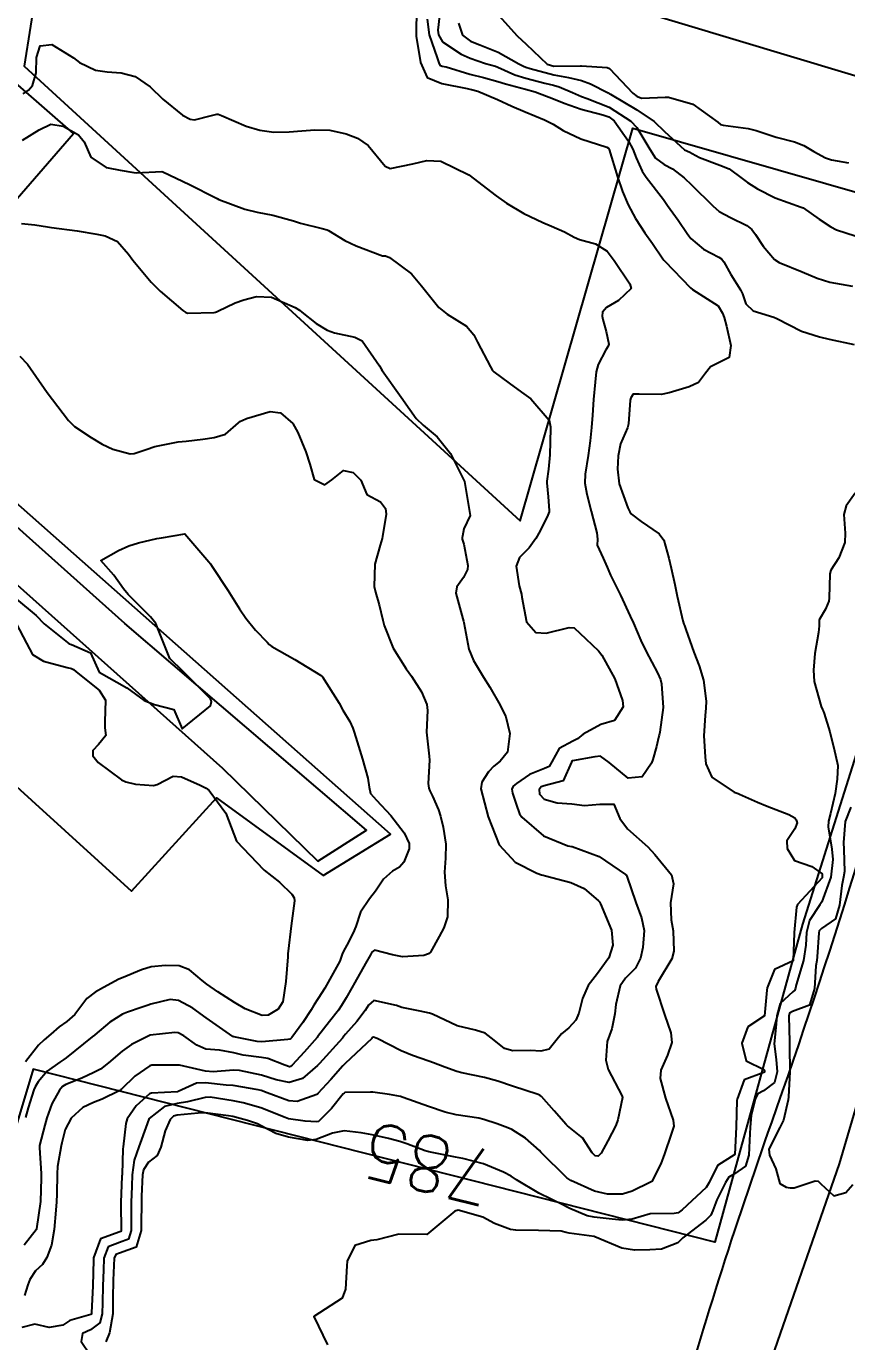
# Model space of a CAD drawing. Header units: metres. Extents: x 318500 to 325275, y 7408834 to 7428799.
# Drawn here: x 321370.7 to 321429.5, y 7423965.2 to 7424059.5 of the extents above; entities that cross this region are included whole.
import ezdxf
from ezdxf.enums import TextEntityAlignment as Align

# ---------------------------------------------------------------- set-up
doc = ezdxf.new("R2010")
doc.units = ezdxf.units.M
doc.header["$MEASUREMENT"] = 0
for name, color, linetype in [('Cotas', 45, 'Continuous'), ('Curvas de Nivel 1m', 11, 'Continuous'), ('Curvas de Nivel 5m', 15, 'Continuous'), ('Edificações', 30, 'Continuous'), ('Vias Primárias', 230, 'Continuous')]:
    doc.layers.add(name, color=color, linetype=linetype)
doc.styles.add('Style-STANDARD', font='STANDARD.shx')

msp = doc.modelspace()

# ---------------------------------------------------------------- linework, layer by layer
at = {"layer": 'Curvas de Nivel 1m', "flags": 128}
for points, elevation in [([(321400.346, 7424060.923), (321400.158, 7424059.273), (321400.201, 7424058.924), (321400.493, 7424058.422), (321401.835, 7424057.551), (321402.475, 7424057.261), (321403.564, 7424056.884), (321404.285, 7424056.69), (321404.468, 7424056.624), (321405.683, 7424056.073), (321406.46, 7424055.826), (321407.822, 7424055.461), (321408.455, 7424055.313), (321408.853, 7424055.213), (321409.803, 7424054.8), (321410.446, 7424054.507), (321410.856, 7424054.372), (321412.435, 7424053.752), (321413.987, 7424052.744), (321414.413, 7424052.294), (321415.352, 7424050.726), (321415.759, 7424050.095), (321416.379, 7424049.622), (321416.991, 7424049.316), (321417.829, 7424048.688), (321418.362, 7424048.157), (321419.862, 7424046.665), (321420.334, 7424046.275), (321421.14, 7424045.836), (321422.319, 7424045.255), (321422.662, 7424044.972), (321422.921, 7424044.621), (321423.477, 7424043.782), (321424.293, 7424042.832), (321424.632, 7424042.597), (321426.28, 7424041.936), (321427.343, 7424041.495), (321428.27, 7424041.193), (321429.887, 7424040.904)], 783), ([(321399.402, 7424060.051), (321399.531, 7424058.935), (321400.12, 7424057.281), (321400.233, 7424056.924), (321400.306, 7424056.76), (321400.468, 7424056.694), (321400.753, 7424056.631), (321402.462, 7424056.117), (321403.439, 7424055.864), (321404.457, 7424055.596), (321405.018, 7424055.424), (321406.452, 7424055.037), (321407.145, 7424054.833), (321408.443, 7424054.338), (321409.211, 7424054.036), (321410.432, 7424053.601), (321411.989, 7424053.204), (321412.424, 7424053.05), (321412.805, 7424052.756), (321413.838, 7424051.306), (321414.148, 7424050.742), (321414.384, 7424050.102), (321414.804, 7424049.163), (321415.105, 7424048.729), (321416.346, 7424047.116), (321416.633, 7424046.706), (321417.377, 7424045.642), (321418.037, 7424044.684), (321418.151, 7424044.525), (321418.307, 7424044.332), (321419.2, 7424043.572), (321420.293, 7424042.989), (321420.499, 7424042.863), (321420.668, 7424042.654), (321421.169, 7424041.754), (321421.863, 7424040.636), (321421.99, 7424040.366), (321422.25, 7424039.653), (321422.755, 7424039.133), (321424.241, 7424038.688), (321424.459, 7424038.598), (321426.227, 7424037.695), (321427.511, 7424037.27), (321428.218, 7424037.11), (321430.005, 7424036.731)], 784), ([(321401.646, 7424059.776), (321401.929, 7424058.906), (321402.494, 7424058.468), (321403.165, 7424058.215), (321404.482, 7424057.691), (321405.97, 7424056.848), (321406.3, 7424056.674), (321406.468, 7424056.619), (321406.779, 7424056.524), (321408.463, 7424056.071), (321409.531, 7424055.874), (321410.459, 7424055.658), (321411.102, 7424055.426), (321412.37, 7424054.761), (321412.449, 7424054.718), (321412.537, 7424054.671), (321414.432, 7424053.549), (321415.66, 7424052.721), (321416.409, 7424051.999), (321417.84, 7424050.688), (321418.214, 7424050.509), (321418.387, 7424050.423), (321418.924, 7424050.135), (321420.379, 7424049.587), (321421.053, 7424049.326), (321421.979, 7424048.636), (321422.366, 7424048.344), (321423.082, 7424047.896), (321424.35, 7424047.246), (321426.211, 7424046.581), (321426.339, 7424046.517), (321427.491, 7424045.722), (321428.326, 7424045.159), (321428.741, 7424044.961), (321430.066, 7424044.524)], 782), ([(321404.522, 7424060.309), (321405.842, 7424058.85), (321406.491, 7424058.258), (321407.998, 7424056.825), (321408.469, 7424056.686), (321410.382, 7424056.704), (321410.469, 7424056.707), (321412.298, 7424056.592), (321412.467, 7424056.509), (321414.143, 7424054.743), (321414.447, 7424054.519), (321414.782, 7424054.398), (321416.446, 7424054.454), (321416.695, 7424054.458), (321418.439, 7424053.964), (321420.22, 7424052.662), (321420.418, 7424052.512), (321420.613, 7424052.461), (321422.414, 7424052.215), (321422.968, 7424052.065), (321424.405, 7424051.602), (321425.732, 7424051.254), (321426.396, 7424050.994), (321427.124, 7424050.569), (321427.951, 7424050.122), (321428.384, 7424049.98), (321429.599, 7424049.749)], 781), ([(321370.441, 7424054.696), (321370.805, 7424054.954), (321371.093, 7424055.31), (321371.358, 7424056.205), (321371.377, 7424057.306), (321371.647, 7424058.138), (321372.484, 7424058.24), (321374.034, 7424057.274), (321374.467, 7424056.939), (321375.617, 7424056.408), (321376.46, 7424056.27), (321377.448, 7424056.214), (321378.457, 7424055.949), (321379.533, 7424055.199), (321380.437, 7424054.33), (321381.862, 7424053.168), (321382.416, 7424052.881), (321382.722, 7424052.848), (321383.945, 7424053.145), (321384.315, 7424053.248), (321384.422, 7424053.241), (321384.645, 7424053.137), (321386.409, 7424052.388), (321387.397, 7424052.104), (321388.403, 7424051.964), (321389.504, 7424051.969), (321390.405, 7424052.04), (321391.33, 7424052.122), (321392.406, 7424052.097), (321393.588, 7424051.827), (321394.398, 7424051.522), (321395.161, 7424050.992), (321396.375, 7424049.513), (321396.742, 7424049.343), (321398.377, 7424049.675), (321399.361, 7424049.917), (321400.379, 7424049.861), (321402.37, 7424048.9), (321404.348, 7424047.388), (321405.078, 7424046.859), (321406.329, 7424046.109), (321407.674, 7424045.472), (321408.316, 7424045.221), (321409.248, 7424044.806), (321409.922, 7424044.412), (321410.305, 7424044.246), (321411.464, 7424043.935), (321412.297, 7424043.412), (321412.795, 7424042.755), (321413.932, 7424041.077), (321414.012, 7424040.742), (321413.119, 7424039.884), (321412.239, 7424039.37), (321411.956, 7424039.043), (321411.935, 7424038.764), (321411.984, 7424038.52), (321412.219, 7424037.661), (321412.414, 7424036.758), (321412.362, 7424036.604), (321412.204, 7424036.347), (321411.652, 7424035.304), (321411.5, 7424034.77), (321411.427, 7424034.025), (321411.312, 7424032.773), (321411.251, 7424031.665), (321411.186, 7424030.774), (321411.071, 7424029.82), (321410.937, 7424028.777), (321410.73, 7424027.424), (321410.706, 7424026.781), (321410.845, 7424026.002), (321411.148, 7424024.774), (321411.561, 7424023.233), (321411.601, 7424022.766), (321411.592, 7424022.343), (321412.006, 7424021.407), (321412.304, 7424020.757), (321412.545, 7424020.201), (321413.25, 7424018.747), (321413.948, 7424017.248), (321414.175, 7424016.736), (321414.712, 7424015.513), (321415.093, 7424014.722), (321415.897, 7424013.181), (321416.109, 7424012.707), (321416.185, 7424012.406), (321416.302, 7424010.703), (321416.071, 7424008.935), (321416.016, 7424008.707), (321415.984, 7424008.562), (321415.828, 7424007.909), (321415.562, 7424006.966), (321415.468, 7424006.713), (321414.795, 7424005.72), (321413.794, 7424005.636), (321412.452, 7424006.75), (321411.817, 7424007.216), (321411.419, 7424007.163), (321409.811, 7424006.871), (321409.755, 7424006.846), (321409.734, 7424006.791), (321409.132, 7424005.454), (321407.784, 7424005.075), (321407.578, 7424005.018), (321407.417, 7424004.815), (321407.458, 7424004.496), (321407.773, 7424004.124), (321408.703, 7424003.868), (321409.77, 7424003.798), (321410.663, 7424003.671), (321411.77, 7424003.781), (321412.784, 7424003.759), (321413.206, 7424002.738), (321413.749, 7424001.992), (321415.206, 7424000.715), (321415.722, 7424000.171), (321416.917, 7423998.692), (321417.058, 7423998.054), (321416.845, 7423996.693), (321416.888, 7423995.466), (321417.017, 7423994.689), (321417.084, 7423993.232), (321416.925, 7423992.69), (321415.947, 7423991.049), (321415.786, 7423990.707), (321415.81, 7423990.494), (321416.41, 7423988.697), (321416.869, 7423987.371), (321416.928, 7423986.689), (321416.619, 7423985.782), (321416.151, 7423984.701), (321416.106, 7423984.106), (321416.473, 7423982.695), (321417.028, 7423981.125), (321417.068, 7423980.686), (321416.875, 7423980.11), (321416.402, 7423978.696), (321416.151, 7423977.978), (321415.491, 7423976.709), (321415.409, 7423976.657), (321414.099, 7423976.024), (321413.396, 7423975.811), (321412.333, 7423975.809), (321411.399, 7423976.027), (321409.681, 7423976.786), (321409.413, 7423976.976), (321407.553, 7423978.809), (321407.441, 7423978.927), (321406.439, 7423979.814), (321405.456, 7423980.442), (321405.181, 7423980.568), (321404.41, 7423980.856), (321403.465, 7423981.172), (321403.09, 7423981.249), (321401.469, 7423981.498), (321400.676, 7423981.698), (321399.478, 7423982.097), (321397.685, 7423982.749), (321397.488, 7423982.806), (321396.696, 7423982.958), (321395.492, 7423983.13), (321395.334, 7423983.13), (321393.491, 7423983.092), (321393.433, 7423983.059), (321393.384, 7423983.002), (321392.54, 7423981.948), (321391.596, 7423981.028), (321391.46, 7423980.982), (321390.654, 7423981.038), (321389.462, 7423981.214), (321389.225, 7423981.293), (321387.474, 7423982.006), (321386.212, 7423982.366), (321385.481, 7423982.507), (321383.845, 7423982.766), (321383.484, 7423982.746), (321382.211, 7423982.417), (321381.477, 7423982.312), (321380.556, 7423982.092), (321379.461, 7423981.229), (321379.442, 7423981.209), (321379.43, 7423981.19), (321378.908, 7423979.732), (321378.716, 7423979.197), (321378.389, 7423978.237), (321378.245, 7423977.202), (321378.22, 7423976.38), (321378.179, 7423975.202), (321378.167, 7423974.407), (321378.178, 7423973.202), (321377.982, 7423972.572), (321377.347, 7423972.336), (321376.524, 7423972.04), (321376.219, 7423971.227), (321376.185, 7423970.359), (321376.15, 7423969.227), (321376.11, 7423968.05), (321376.096, 7423967.228), (321375.928, 7423966.572), (321375.263, 7423966.091), (321374.693, 7423965.811), (321374.589, 7423965.247), (321375.236, 7423964.286)], 786), ([(321370.391, 7424051.381), (321371.574, 7424052.131), (321372.408, 7424052.522), (321373.294, 7424052.394), (321374.397, 7424051.765), (321374.807, 7424051.264), (321375.285, 7424050.163), (321376.372, 7424049.43), (321376.526, 7424049.393), (321377.377, 7424049.225), (321378.368, 7424049.058), (321378.528, 7424049.048), (321380.369, 7424049.125), (321380.45, 7424049.108), (321382.356, 7424048.202), (321384.238, 7424047.235), (321384.341, 7424047.187), (321384.466, 7424047.129), (321386.33, 7424046.438), (321387.211, 7424046.213), (321388.324, 7424045.996), (321389.8, 7424045.583), (321390.316, 7424045.429), (321391.864, 7424045.037), (321392.217, 7424044.938), (321392.309, 7424044.896), (321393.482, 7424044.193), (321394.298, 7424043.807), (321396.182, 7424043.091), (321396.291, 7424043.078), (321396.395, 7424043.083), (321396.687, 7424042.974), (321398.273, 7424041.8), (321398.995, 7424040.939), (321400.237, 7424039.386), (321400.835, 7424038.914), (321402.221, 7424038.037), (321402.736, 7424037.413), (321403.008, 7424036.888), (321403.94, 7424035.117), (321404.088, 7424034.871), (321404.179, 7424034.776), (321405.272, 7424033.959), (321406.165, 7424033.315), (321406.817, 7424032.833), (321408.137, 7424031.311), (321408.24, 7424030.818), (321408.246, 7424030.7), (321408.181, 7424028.819), (321408.09, 7424027.781), (321407.978, 7424026.925), (321407.978, 7424026.821), (321408.065, 7424025.794), (321408.144, 7424024.819), (321408.14, 7424024.727), (321408.045, 7424024.5), (321407.488, 7424023.366), (321407.195, 7424022.828), (321406.699, 7424022.148), (321406.006, 7424021.449), (321405.784, 7424020.843), (321405.979, 7424019.421), (321406.152, 7424018.838), (321406.191, 7424018.613), (321406.523, 7424016.834), (321407.187, 7424016.082), (321407.932, 7424016.035), (321409.579, 7424016.437), (321409.936, 7424016.409), (321410.768, 7424015.617), (321411.673, 7424014.764), (321411.915, 7424014.459), (321412.858, 7424012.75), (321413.407, 7424011.205), (321413.442, 7424010.744), (321412.82, 7424009.781), (321411.847, 7424009.48), (321410.572, 7424008.779), (321410.173, 7424008.447), (321409.833, 7424008.299), (321408.862, 7424007.762), (321408.336, 7424006.805), (321408.145, 7424006.466), (321407.803, 7424006.317), (321406.72, 7424005.902), (321405.786, 7424005.242), (321405.569, 7424005.057), (321405.472, 7424004.845), (321405.502, 7424004.569), (321405.769, 7424003.767), (321406.013, 7424003.087), (321406.173, 7424002.834), (321407.74, 7424001.5), (321409.477, 7424000.793), (321409.729, 7424000.741), (321409.792, 7424000.726), (321411.719, 7424000.017), (321413.623, 7423998.731), (321413.661, 7423998.692), (321413.699, 7423998.597), (321414.355, 7423996.723), (321414.755, 7423995.628), (321414.944, 7423994.717), (321414.866, 7423993.483), (321414.698, 7423992.719), (321414.322, 7423992.014), (321413.606, 7423991.292), (321413.226, 7423990.736), (321412.924, 7423989.396), (321412.855, 7423988.741), (321412.635, 7423987.663), (321412.299, 7423986.749), (321412.193, 7423985.416), (321412.371, 7423984.747), (321413.353, 7423982.871), (321413.397, 7423982.731), (321413.06, 7423981.142), (321412.911, 7423980.738), (321412.336, 7423979.634), (321411.871, 7423978.754), (321411.662, 7423978.531), (321411.437, 7423978.563), (321411.232, 7423978.763), (321410.518, 7423979.842), (321409.459, 7423980.697), (321409.355, 7423980.791), (321408.496, 7423981.778), (321407.592, 7423982.809), (321407.491, 7423982.889), (321407.36, 7423982.944), (321405.501, 7423983.553), (321404.457, 7423983.904), (321403.51, 7423984.181), (321401.886, 7423984.514), (321401.516, 7423984.602), (321400.662, 7423984.903), (321399.837, 7423985.229), (321399.524, 7423985.348), (321398.343, 7423985.753), (321397.531, 7423986.084), (321395.816, 7423986.967), (321395.541, 7423987.062), (321395.482, 7423987.03), (321395.425, 7423986.972), (321393.522, 7423985.17), (321393.353, 7423985.002), (321392.482, 7423984.039), (321391.564, 7423983.029), (321391.53, 7423982.989), (321391.489, 7423982.959), (321390.075, 7423982.45), (321389.482, 7423982.499), (321387.935, 7423983.073), (321387.492, 7423983.238), (321387.286, 7423983.29), (321385.497, 7423983.587), (321384.987, 7423983.626), (321383.5, 7423983.782), (321382.864, 7423983.776), (321381.554, 7423983.159), (321381.512, 7423983.137), (321381.49, 7423983.137), (321379.621, 7423983.055), (321379.487, 7423983.012), (321378.537, 7423982.137), (321377.897, 7423981.206), (321377.795, 7423980.868), (321377.597, 7423979.208), (321377.587, 7423979.059), (321377.521, 7423977.209), (321377.516, 7423977.102), (321377.441, 7423975.209), (321377.439, 7423975.149), (321377.468, 7423973.209), (321377.441, 7423973.127), (321377.358, 7423973.096), (321375.983, 7423972.598), (321375.474, 7423971.238), (321375.466, 7423971.099), (321375.419, 7423969.238), (321375.333, 7423967.292), (321375.332, 7423967.239), (321375.322, 7423967.197), (321375.279, 7423967.172), (321373.774, 7423966.753), (321373.267, 7423966.408), (321372.29, 7423966.25), (321371.268, 7423966.48), (321370.332, 7423966.236)], 787), ([(321370.311, 7424045.411), (321371.274, 7424045.306), (321372.185, 7424045.168), (321372.309, 7424045.152), (321372.469, 7424045.128), (321374.306, 7424044.87), (321375.702, 7424044.647), (321376.303, 7424044.523), (321377.192, 7424044.12), (321377.982, 7424043.215), (321378.284, 7424042.783), (321379.611, 7424041.196), (321380.25, 7424040.543), (321381.872, 7424039.165), (321382.084, 7424039.018), (321382.228, 7424038.974), (321384.127, 7424039.03), (321384.229, 7424039.053), (321384.283, 7424039.076), (321384.388, 7424039.128), (321385.639, 7424039.716), (321386.242, 7424039.919), (321387.167, 7424040.176), (321388.246, 7424040.119), (321389.92, 7424039.37), (321390.232, 7424039.187), (321390.414, 7424039.048), (321391.428, 7424038.244), (321392.217, 7424037.752), (321392.756, 7424037.563), (321394.212, 7424037.248), (321394.731, 7424036.995), (321395.966, 7424035.2), (321396.093, 7424034.981), (321396.178, 7424034.855), (321397.529, 7424032.956), (321398.141, 7424032.066), (321398.605, 7424031.413), (321399.109, 7424030.935), (321400.118, 7424030.103), (321401.06, 7424028.91), (321402.08, 7424026.9), (321402.413, 7424024.886), (321402.467, 7424024.462), (321402.029, 7424023.521), (321401.922, 7424022.991), (321401.905, 7424022.892), (321401.909, 7424022.782), (321402.015, 7424022.405), (321402.321, 7424020.887), (321402.287, 7424020.595), (321401.987, 7424020.029), (321401.51, 7424019.364), (321401.44, 7424018.898), (321401.943, 7424017.066), (321401.998, 7424016.889), (321402.022, 7424016.807), (321402.381, 7424014.885), (321402.715, 7424014.075), (321403.443, 7424012.874), (321403.879, 7424012.165), (321404.631, 7424010.858), (321405.034, 7424010.035), (321405.315, 7424008.848), (321405.162, 7424007.508), (321404.63, 7424006.858), (321404.172, 7424006.497), (321403.798, 7424006.096), (321403.321, 7424005.34), (321403.248, 7424004.875), (321403.76, 7424002.87), (321404.567, 7424000.857), (321405.712, 7423999.614), (321407.256, 7423998.817), (321407.582, 7423998.695), (321407.699, 7423998.669), (321407.874, 7423998.633), (321409.694, 7423998.146), (321410.64, 7423997.726), (321411.681, 7423996.85), (321411.718, 7423996.797), (321411.739, 7423996.759), (321411.809, 7423996.627), (321412.603, 7423994.746), (321412.713, 7423993.665), (321412.416, 7423992.748), (321411.609, 7423991.638), (321410.936, 7423990.77), (321410.53, 7423989.832), (321410.266, 7423988.78), (321410.051, 7423988.294), (321409.554, 7423987.732), (321409.034, 7423987.309), (321408.629, 7423986.799), (321408.135, 7423986.203), (321407.533, 7423986.067), (321406.812, 7423986.1), (321405.532, 7423986.087), (321404.934, 7423986.249), (321404.206, 7423986.86), (321403.547, 7423987.34), (321402.862, 7423987.565), (321401.555, 7423987.888), (321399.772, 7423988.712), (321399.568, 7423988.796), (321398.903, 7423988.93), (321397.574, 7423989.202), (321397.203, 7423989.326), (321395.581, 7423989.696), (321395.196, 7423989.356), (321394.96, 7423988.979), (321394.358, 7423988.188), (321393.544, 7423987.271), (321393.417, 7423987.126), (321393.314, 7423987.003), (321391.682, 7423985.188), (321391.539, 7423985.03), (321390.449, 7423984.098), (321389.502, 7423983.825), (321388.564, 7423984.004), (321387.509, 7423984.334), (321385.931, 7423984.686), (321385.514, 7423984.705), (321384.054, 7423984.582), (321383.512, 7423984.628), (321381.628, 7423985.049), (321381.519, 7423985.066), (321379.659, 7423985.047), (321379.517, 7423985.01), (321378.441, 7423984.266), (321377.492, 7423983.332), (321377.427, 7423983.275), (321377.311, 7423983.213), (321376.099, 7423982.612), (321375.477, 7423982.379), (321374.711, 7423982.012), (321373.87, 7423981.264), (321373.452, 7423980.436), (321373.215, 7423979.5), (321373.164, 7423979.273), (321372.897, 7423977.796), (321372.865, 7423977.275), (321372.855, 7423975.801), (321372.824, 7423975.268), (321372.765, 7423974.66), (321372.65, 7423973.271), (321372.456, 7423972.161), (321372.126, 7423971.278), (321371.829, 7423970.776), (321371.315, 7423970.307), (321370.913, 7423969.688), (321370.771, 7423969.298), (321370.522, 7423968.531)], 788), ([(321370.189, 7424035.903), (321370.751, 7424035.311), (321372.15, 7424033.29), (321373.671, 7424031.275), (321374.124, 7424030.855), (321375.305, 7424030.059), (321376.105, 7424029.571), (321376.858, 7424029.229), (321378.095, 7424028.895), (321378.389, 7424028.914), (321379.253, 7424029.198), (321379.881, 7424029.415), (321380.104, 7424029.468), (321381.532, 7424029.745), (321382.11, 7424029.808), (321383.32, 7424029.933), (321384.114, 7424030.056), (321384.948, 7424030.291), (321385.87, 7424031.113), (321386.012, 7424031.23), (321386.132, 7424031.29), (321386.44, 7424031.412), (321388.138, 7424031.923), (321388.891, 7424031.822), (321389.755, 7424031.056), (321390.121, 7424030.418), (321390.705, 7424029.044), (321390.983, 7424028.145), (321391.298, 7424027.038), (321392.066, 7424026.665), (321392.563, 7424027.023), (321393.387, 7424027.704), (321394.078, 7424027.551), (321394.65, 7424026.991), (321395.059, 7424025.984), (321396.055, 7424025.458), (321396.415, 7424024.966), (321396.451, 7424024.559), (321396.19, 7424022.968), (321396.159, 7424022.828), (321396.014, 7424022.33), (321395.635, 7424020.975), (321395.584, 7424019.368), (321395.687, 7424018.974), (321395.957, 7424018.071), (321396.219, 7424016.967), (321396.316, 7424016.587), (321396.945, 7424014.96), (321397.898, 7424013.462), (321398.276, 7424012.944), (321398.986, 7424011.82), (321399.379, 7424010.927), (321399.407, 7424010.478), (321399.336, 7424008.928), (321399.537, 7424007.202), (321399.561, 7424006.924), (321399.468, 7424005.241), (321399.512, 7424004.924), (321399.587, 7424004.732), (321399.774, 7424004.342), (321400.212, 7424003.361), (321400.355, 7424002.911), (321400.536, 7424002.121), (321400.735, 7424000.905), (321400.713, 7423999.907), (321400.626, 7423998.906), (321400.705, 7423997.92), (321400.881, 7423996.902), (321400.86, 7423995.704), (321400.583, 7423994.906), (321400.263, 7423994.289), (321399.624, 7423993.16), (321399.499, 7423993.044), (321399.163, 7423992.927), (321397.619, 7423992.814), (321396.904, 7423992.957), (321395.625, 7423993.291), (321395.431, 7423993.164), (321395.323, 7423992.974), (321394.974, 7423992.34), (321394.211, 7423990.991), (321393.986, 7423990.602), (321393.583, 7423989.892), (321393.254, 7423989.326), (321393.046, 7423989.008), (321392.395, 7423988.18), (321391.541, 7423987.078), (321391.518, 7423987.052), (321391.503, 7423987.03), (321390.57, 7423986), (321389.706, 7423985.048), (321389.603, 7423984.965), (321389.518, 7423984.949), (321389.195, 7423985.055), (321387.982, 7423985.53), (321387.525, 7423985.608), (321386.21, 7423985.783), (321385.528, 7423985.944), (321384.511, 7423986.139), (321383.531, 7423986.215), (321382.878, 7423986.484), (321381.951, 7423987.154), (321381.543, 7423987.379), (321381.299, 7423987.408), (321379.54, 7423987.212), (321379.525, 7423987.206), (321379.487, 7423987.191), (321378.207, 7423986.529), (321377.529, 7423986.06), (321376.547, 7423985.225), (321375.967, 7423984.779), (321375.509, 7423984.519), (321374.63, 7423984.126), (321373.496, 7423983.679), (321373.243, 7423983.523), (321373.032, 7423983.275), (321372.478, 7423982.277), (321372.118, 7423981.283), (321371.981, 7423980.758), (321371.613, 7423979.288), (321371.6, 7423979.126), (321371.717, 7423977.287), (321371.73, 7423976.96), (321371.67, 7423975.286), (321371.392, 7423973.321), (321371.385, 7423973.29), (321371.382, 7423973.267), (321371.359, 7423973.242), (321370.506, 7423972.139)], 789), ([(321430.073, 7424026.061), (321429.438, 7424025.15), (321429.263, 7424024.532), (321429.369, 7424023.191), (321429.325, 7424022.53), (321428.896, 7424021.424), (321428.333, 7424020.545), (321428.25, 7424020.293), (321428.219, 7424018.546), (321428.188, 7424018.325), (321427.958, 7424017.753), (321427.507, 7424016.996), (321427.491, 7424016.557), (321427.452, 7424016.074), (321427.185, 7424014.561), (321427.096, 7424013.368), (321427.144, 7424012.561), (321427.634, 7424010.782), (321427.734, 7424010.552), (321427.777, 7424010.469), (321427.857, 7424010.27), (321428.248, 7424008.948), (321428.344, 7424008.542), (321428.554, 7424007.814), (321428.83, 7424006.535), (321428.78, 7424005.551), (321428.631, 7424004.537), (321428.314, 7424003.091), (321428.159, 7424002.544), (321428.146, 7424002.153), (321428.402, 7424000.54), (321428.467, 7423999.791), (321428.33, 7423998.541), (321427.682, 7423996.758), (321427.552, 7423996.552), (321426.793, 7423995.434), (321426.587, 7423994.566), (321426.54, 7423993.663), (321426.375, 7423992.569), (321425.843, 7423990.817), (321425.791, 7423990.577), (321425.747, 7423990.428), (321425.596, 7423990.325), (321424.698, 7423989.468), (321424.472, 7423988.586), (321424.397, 7423987.748), (321424.278, 7423986.589), (321424.408, 7423985.466), (321424.487, 7423984.585), (321424.288, 7423983.809), (321423.499, 7423983.221), (321423.099, 7423983.003), (321422.897, 7423982.609), (321422.632, 7423981.453), (321422.537, 7423980.614), (321422.5, 7423979.663), (321422.457, 7423978.615), (321422.226, 7423977.82), (321421.42, 7423977.265), (321421.029, 7423977.021), (321420.786, 7423976.636), (321420.162, 7423975.407), (321419.865, 7423974.645), (321419.733, 7423974.298), (321419.379, 7423973.945), (321417.712, 7423972.675), (321417.538, 7423972.497), (321417.354, 7423972.309), (321416.185, 7423971.86), (321415.347, 7423971.815), (321414.265, 7423971.802), (321413.348, 7423971.938), (321411.406, 7423972.759), (321411.371, 7423972.771), (321409.58, 7423973.004), (321409.363, 7423973.06), (321408.997, 7423973.161), (321407.364, 7423973.193), (321405.757, 7423973.227), (321405.364, 7423973.281), (321404.214, 7423973.703), (321403.373, 7423974.149), (321401.61, 7423974.655), (321401.377, 7423974.584), (321399.36, 7423972.92), (321397.36, 7423972.95), (321395.776, 7423972.544), (321395.353, 7423972.492), (321394.197, 7423972.138), (321393.655, 7423970.995), (321393.64, 7423970.681), (321393.531, 7423968.997), (321393.294, 7423968.361), (321391.28, 7423967.03), (321392.25, 7423965.015)], 784), ([(321369.931, 7424016.714), (321370.671, 7424015.309), (321371.095, 7424014.495), (321371.897, 7424014.033), (321373.589, 7424013.577), (321373.892, 7424013.503), (321374.049, 7424013.425), (321374.232, 7424013.265), (321375.871, 7424011.951), (321376.326, 7424011.233), (321376.283, 7424009.672), (321376.288, 7424009.233), (321376.359, 7424008.705), (321375.822, 7424008.039), (321375.432, 7424007.629), (321375.429, 7424007.246), (321375.803, 7424006.749), (321377.484, 7424005.515), (321377.782, 7424005.361), (321378.494, 7424005.203), (321379.779, 7424005.111), (321380.038, 7424005.186), (321381.182, 7424005.776), (321381.788, 7424005.722), (321383.127, 7424005.14), (321383.561, 7424004.916), (321383.776, 7424004.745), (321384.964, 7424003.118), (321385.73, 7424001.11), (321387.657, 7423999.081), (321387.677, 7423999.058), (321387.7, 7423999.043), (321388.808, 7423998.18), (321389.683, 7423997.315), (321389.852, 7423997.048), (321389.894, 7423996.83), (321389.65, 7423995.05), (321389.44, 7423993.236), (321389.417, 7423993.053), (321389.398, 7423992.834), (321389.253, 7423991.055), (321389.042, 7423989.594), (321388.711, 7423989.063), (321388.002, 7423988.635), (321387.563, 7423988.611), (321386.338, 7423989.098), (321385.577, 7423989.548), (321384.394, 7423990.315), (321383.596, 7423990.865), (321383.262, 7423991.135), (321382.349, 7423991.89), (321381.61, 7423992.173), (321380.642, 7423992.206), (321379.609, 7423992.096), (321378.915, 7423991.889), (321377.601, 7423991.351), (321377.299, 7423991.215), (321376.19, 7423990.632), (321375.586, 7423990.299), (321374.994, 7423989.833), (321374.576, 7423989.255), (321374.141, 7423988.681), (321373.554, 7423988.189), (321373.012, 7423987.811), (321372.424, 7423987.281), (321371.945, 7423986.877), (321371.532, 7423986.496), (321370.598, 7423985.304)], 791), ([(321429.77, 7424003.556), (321429.352, 7424002.526), (321429.238, 7424001.027), (321429.261, 7424000.527), (321429.3, 7423998.933), (321429.247, 7423998.527), (321429.111, 7423997.946), (321428.959, 7423996.531), (321428.662, 7423995.539), (321427.655, 7423994.857), (321427.504, 7423994.7), (321427.467, 7423994.553), (321427.361, 7423992.817), (321427.32, 7423992.554), (321427.246, 7423992.186), (321427.16, 7423990.557), (321426.791, 7423989.353), (321425.575, 7423988.911), (321425.37, 7423988.776), (321425.324, 7423988.574), (321425.375, 7423986.74), (321425.374, 7423986.572), (321425.379, 7423986.413), (321425.392, 7423984.572), (321425.288, 7423982.778), (321425.263, 7423982.573), (321424.936, 7423981.11), (321424.673, 7423980.582), (321423.89, 7423979.039), (321423.926, 7423978.593), (321424.378, 7423977.634), (321424.687, 7423976.581), (321425.141, 7423976.308), (321425.407, 7423976.264), (321425.707, 7423976.267), (321426.555, 7423976.559), (321427.202, 7423976.764), (321427.413, 7423976.737), (321427.621, 7423976.547), (321428.551, 7423975.682), (321429.404, 7423975.928), (321429.915, 7423976.512)], 783)]:
    msp.add_lwpolyline(points, dxfattribs=dict(at, elevation=elevation))
at = {"layer": 'Curvas de Nivel 5m', "flags": 128}
for points, elevation in [([(321398.636, 7424060.841), (321398.605, 7424058.948), (321398.614, 7424058.832), (321398.925, 7424056.943), (321399.399, 7424055.875), (321400.455, 7424055.443), (321402.261, 7424055.093), (321402.451, 7424055.04), (321402.566, 7424055.013), (321403.027, 7424054.891), (321404.441, 7424054.285), (321405.467, 7424053.822), (321406.429, 7424053.41), (321407.81, 7424052.826), (321408.415, 7424052.517), (321409.136, 7424052.083), (321410.4, 7424051.484), (321412.284, 7424050.87), (321412.391, 7424050.806), (321412.424, 7424050.76), (321412.44, 7424050.709), (321413.031, 7424048.753), (321413.401, 7424047.702), (321413.799, 7424046.745), (321414.325, 7424045.768), (321415.007, 7424044.73), (321415.542, 7424043.961), (321416.292, 7424042.879), (321416.363, 7424042.781), (321416.421, 7424042.708), (321418.262, 7424040.797), (321418.407, 7424040.679), (321420.248, 7424039.49), (321420.565, 7424038.977), (321420.675, 7424038.653), (321420.849, 7424038.032), (321421.162, 7424036.646), (321421.055, 7424035.789), (321420.191, 7424035.368), (321419.717, 7424035.135), (321419.339, 7424034.668), (321418.845, 7424034.002), (321418.17, 7424033.699), (321416.731, 7424033.267), (321416.164, 7424033.136), (321414.596, 7424033.165), (321414.164, 7424033.155), (321413.989, 7424032.914), (321413.951, 7424032.742), (321413.832, 7424031.045), (321413.748, 7424030.744), (321413.261, 7424029.6), (321413.091, 7424028.75), (321413.045, 7424027.796), (321413.148, 7424026.749), (321413.776, 7424025.021), (321413.912, 7424024.741), (321414.047, 7424024.553), (321414.73, 7424024.039), (321416.027, 7424023.161), (321416.354, 7424022.705), (321416.728, 7424021.42), (321416.882, 7424020.697), (321417.146, 7424019.529), (321417.327, 7424018.69), (321417.714, 7424016.913), (321417.79, 7424016.682), (321417.831, 7424016.573), (321417.936, 7424016.282), (321418.506, 7424014.674), (321418.892, 7424013.684), (321419.201, 7424012.667), (321419.384, 7424011.148), (321419.376, 7424010.665), (321419.315, 7424010.125), (321419.231, 7424008.666), (321419.32, 7424007.162), (321419.378, 7424006.664), (321419.796, 7424005.71), (321421.397, 7424004.636), (321421.678, 7424004.53), (321421.779, 7424004.487), (321423.073, 7424003.911), (321423.77, 7424003.618), (321425.33, 7424003.019), (321425.762, 7424002.798), (321425.838, 7424002.656), (321425.864, 7424002.578), (321425.91, 7424002.425), (321425.751, 7424001.99), (321425.175, 7424001.149), (321425.208, 7424000.585), (321425.717, 7423999.734), (321426.962, 7423999.31), (321427.704, 7423998.787), (321427.716, 7423998.55), (321427.699, 7423998.497), (321425.949, 7423996.576), (321425.871, 7423996.384), (321425.712, 7423994.579), (321425.708, 7423994.52), (321425.639, 7423992.58), (321425.62, 7423992.533), (321424.295, 7423991.911), (321423.778, 7423990.598), (321423.755, 7423990.441), (321423.58, 7423988.6), (321422.373, 7423987.802), (321421.941, 7423986.624), (321422.268, 7423985.359), (321423.521, 7423984.741), (321423.575, 7423984.654), (321423.582, 7423984.599), (321423.57, 7423984.548), (321423.519, 7423984.521), (321422.119, 7423984.013), (321421.609, 7423982.628), (321421.602, 7423982.515), (321421.545, 7423980.629), (321421.451, 7423978.64), (321420.202, 7423977.868), (321419.609, 7423976.648), (321419.406, 7423976.275), (321417.68, 7423974.676), (321417.378, 7423974.474), (321417.105, 7423974.412), (321415.377, 7423974.405), (321414.078, 7423974.018), (321413.372, 7423973.935), (321412.655, 7423974.023), (321411.374, 7423974.161), (321410.872, 7423974.264), (321409.627, 7423974.786), (321409.382, 7423974.906), (321409.168, 7423975.008), (321407.396, 7423975.87), (321405.799, 7423976.834), (321405.414, 7423977.097), (321404.87, 7423977.396), (321403.427, 7423977.979), (321401.948, 7423978.369), (321401.434, 7423978.472), (321399.517, 7423978.841), (321399.439, 7423978.862), (321399.253, 7423978.923), (321397.925, 7423979.423), (321397.446, 7423979.573), (321396.615, 7423979.792), (321395.451, 7423980.053), (321394.665, 7423980.195), (321393.454, 7423980.36), (321392.609, 7423980.17), (321391.447, 7423979.719), (321390.828, 7423979.655), (321389.448, 7423979.884), (321388.545, 7423980.158), (321387.456, 7423980.726), (321387.221, 7423980.847), (321386.516, 7423981.094), (321385.464, 7423981.366), (321385.154, 7423981.424), (321383.468, 7423981.647), (321382.981, 7423981.624), (321381.465, 7423981.47), (321381.221, 7423981.407), (321380.971, 7423981.167), (321380.62, 7423980.341), (321380.313, 7423979.177), (321380.036, 7423978.576), (321379.424, 7423978.097), (321379.047, 7423977.562), (321378.978, 7423977.194), (321378.927, 7423975.654), (321378.914, 7423975.195), (321378.889, 7423973.671), (321378.889, 7423973.195), (321378.523, 7423972.018), (321377.336, 7423971.58), (321377.065, 7423971.483), (321376.964, 7423971.215), (321376.892, 7423969.631), (321376.878, 7423969.216), (321376.867, 7423968.788), (321376.858, 7423967.216), (321376.617, 7423965.862), (321376.359, 7423965.223)], 785), ([(321369.957, 7424018.466), (321371.372, 7424017.299), (321371.931, 7424016.692), (321373.725, 7424015.272), (321373.909, 7424015.218), (321375.271, 7424014.617), (321375.89, 7424013.24), (321377.873, 7424012.103), (321379.105, 7424011.198), (321379.857, 7424010.925), (321381.238, 7424010.553), (321381.84, 7424009.16), (321383.857, 7424010.831), (321383.943, 7424011.129), (321383.863, 7424011.332), (321382.014, 7424013.158), (321381.956, 7424013.224), (321381.891, 7424013.285), (321380.948, 7424014.222), (321380.571, 7424015.18), (321379.933, 7424016.712), (321379.563, 7424017.194), (321377.964, 7424018.795), (321377.636, 7424019.215), (321376.935, 7424020.181), (321375.99, 7424021.24), (321377.258, 7424021.964), (321378.006, 7424022.283), (321378.703, 7424022.51), (321380.014, 7424022.817), (321380.338, 7424022.862), (321382.02, 7424023.16), (321383.748, 7424021.134), (321383.855, 7424020.999), (321383.987, 7424020.806), (321385.107, 7424019.119), (321385.95, 7424017.764), (321386.39, 7424017.103), (321387.088, 7424016.25), (321387.923, 7424015.378), (321388.071, 7424015.227), (321388.27, 7424015.075), (321389.906, 7424014.146), (321391.751, 7424013.031), (321391.888, 7424012.907), (321393.075, 7424011.012), (321393.358, 7424010.511), (321393.847, 7424009.703), (321394.06, 7424009.215), (321394.132, 7424008.996), (321394.278, 7424008.549), (321394.759, 7424006.986), (321395.133, 7424005.637), (321395.225, 7424004.978), (321395.325, 7424004.526), (321395.771, 7424004.051), (321396.787, 7424002.96), (321397.741, 7424001.716), (321398.105, 7424000.944), (321398.109, 7424000.559), (321397.71, 7423999.612), (321397.4, 7423999.257), (321396.917, 7423998.958), (321396.259, 7423998.4), (321395.686, 7423997.538), (321395.27, 7423996.976), (321394.618, 7423996.034), (321394.272, 7423994.991), (321394.1, 7423994.536), (321393.63, 7423993.665), (321393.387, 7423993.24), (321393.309, 7423993.005), (321393.126, 7423992.518), (321392.305, 7423991.019), (321392.046, 7423990.57), (321391.582, 7423989.844), (321391.259, 7423989.349), (321391.08, 7423989.035), (321390.475, 7423988.122), (321389.682, 7423987.049), (321389.617, 7423986.972), (321389.539, 7423986.922), (321389.394, 7423986.908), (321387.537, 7423986.735), (321387.204, 7423986.753), (321385.54, 7423987.081), (321385.465, 7423987.111), (321383.56, 7423988.447), (321382.586, 7423989.145), (321381.578, 7423989.702), (321380.981, 7423989.767), (321379.574, 7423989.427), (321379.395, 7423989.37), (321378.89, 7423989.197), (321377.905, 7423988.866), (321377.563, 7423988.712), (321376.648, 7423988.129), (321375.573, 7423987.239), (321375.54, 7423987.213), (321375.381, 7423987.085), (321373.523, 7423985.592), (321373.339, 7423985.455), (321373.058, 7423985.275), (321372.159, 7423984.635), (321371.499, 7423983.859), (321371.288, 7423983.499), (321371.2, 7423983.294), (321370.784, 7423981.986), (321370.591, 7423981.303)], 790)]:
    msp.add_lwpolyline(points, dxfattribs=dict(at, elevation=elevation))
at = {"layer": 'Edificações'}
msp.add_lwpolyline([(321420.082, 7424075.122), (321421.986, 7424079.74), (321434.496, 7424076.412), (321432.869, 7424070.295), (321444.499, 7424066.346), (321441.029, 7424052.682), (321409.871, 7424062.077), (321414.162, 7424076.306)], close=True, dxfattribs=at)
for points in [[(321358.831, 7423963.605), (321366.537, 7423990.467), (321343.928, 7424009.77), (321359.81, 7424026.542), (321365.181, 7424021.664), (321359.06, 7424014.922), (321378.202, 7423997.538), (321384.28, 7424004.23), (321391.938, 7423998.664), (321396.758, 7424001.627), (321359.26, 7424034.805), (321374.048, 7424051.852), (321368.158, 7424056.961), (321354.951, 7424056.308), (321356.306, 7424064.124)], [(321371.423, 7424062.44), (321370.499, 7424056.676), (321406.057, 7424024.085), (321414.142, 7424052.245), (321441.815, 7424044.3), (321426.301, 7423995.169), (321420.011, 7423972.368), (321371.14, 7423984.759), (321363.594, 7423959.649)]]:
    msp.add_lwpolyline(points, dxfattribs=at)
at = {"layer": 'Vias Primárias'}
for points in [[(321460.629, 7424094.981), (321447.2, 7424053.901), (321435.189, 7424016.986, -0.020592), (321424.073, 7423980.954, 0.016477), (321416.869, 7423958.27, -0.036479), (321408.952, 7423936.407, -0.106769), (321400.432, 7423924.797), (321392.583, 7423917.844), (321380.972, 7423909.55), (321353.832, 7423894.269), (321312.653, 7423871.761), (321293.722, 7423860.688), (321283.428, 7423853.181), (321277.619, 7423845.442)], [(321457.505, 7424062.553), (321452.555, 7424047.237), (321446.386, 7424027.798), (321441.734, 7424013.153), (321440.94, 7424010.457), (321438.69, 7424011.119), (321428.935, 7423977.99), (321422.955, 7423960.799), (321417.064, 7423940.511), (321411.92, 7423931.221), (321403.514, 7423921.056), (321390.879, 7423910.509), (321373.376, 7423899.384), (321374.435, 7423897.718), (321352.121, 7423884.716), (321326.368, 7423870.52), (321305.918, 7423859.816), (321293.859, 7423852.901, 0.128666), (321281.251, 7423840.513, 5.819744)], [(321301.58, 7423982.521), (321330.131, 7424005.464), (321341.101, 7424017.059), (321354.201, 7424031.363, -0.468838), (321356.832, 7424031.238), (321384.725, 7424006.353), (321391.546, 7423999.673), (321395.056, 7424001.895), (321377.722, 7424016.726), (321359.042, 7424033.426, -0.442308), (321359.016, 7424036.591), (321367.854, 7424047.471), (321365.581, 7424048.963), (321354.031, 7424054.685, -0.523927), (321352.837, 7424062.983)]]:
    msp.add_lwpolyline(points, format="xyb", dxfattribs=at)

# ---------------------------------------------------------------- texts
at = {"layer": 'Cotas', "style": 'Style-STANDARD'}
msp.add_text('785', height=4, rotation=165.8724, dxfattribs=at).set_placement((321399.471, 7423977.989, 785), align=Align.MIDDLE_CENTER)

doc.saveas('drawing.dxf')
